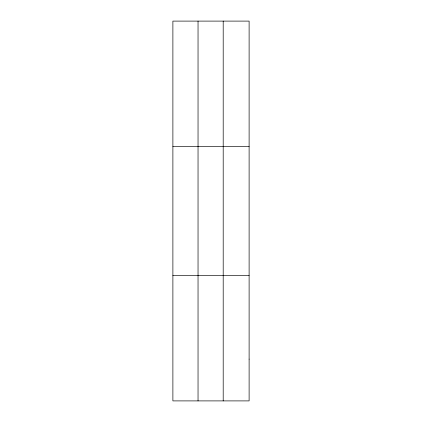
<?xml version="1.0" encoding="UTF-8"?>
<svg xmlns="http://www.w3.org/2000/svg" width="422" height="422" viewBox="0 0 422 422"><rect width="100%" height="100%" fill="white"/><g stroke="black" fill="none" stroke-linecap="round" stroke-linejoin="round"><path stroke-width="0.63" d="M198.039 21.1L198.039 400.9M223.196 21.1L223.196 400.9M172.888 146.434L249.112 146.434M172.888 275.566L249.112 275.566M249.112 359.122L249.112 400.9L172.888 400.9L172.888 21.1L249.112 21.1L249.112 359.122"/></g></svg>
